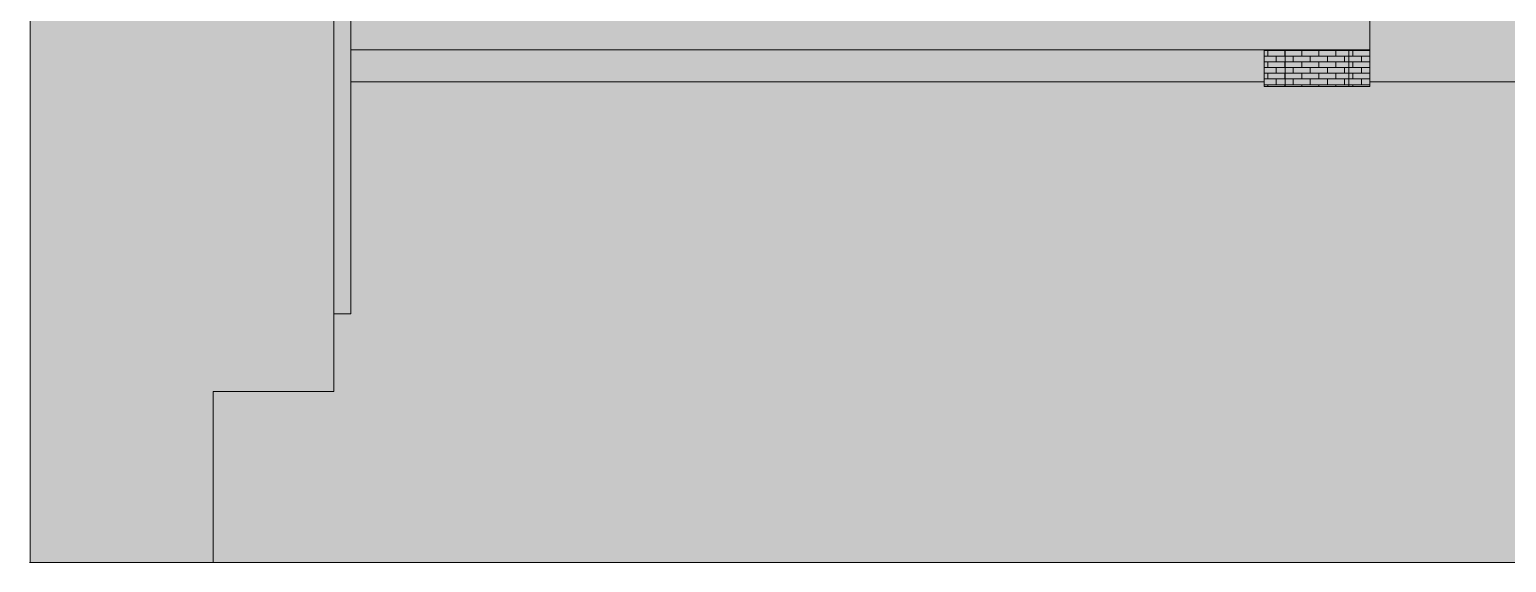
# Model space of a CAD drawing. Header units: metres. Extents: x -111189 to -108577, y -72951 to -72647.
# Drawn here: x -108830.1 to -108812.51, y -72951.18 to -72944.84 of the extents above; entities that cross this region are included whole.
import ezdxf

# ---------------------------------------------------------------- set-up
doc = ezdxf.new("R2010")
doc.units = ezdxf.units.M
doc.header["$MEASUREMENT"] = 0
for name, color, linetype in [('00 - DESENHO 2D', 7, 'Continuous'), ('01 - TERRENO PROPOSTO', 7, 'Continuous'), ('02 - ESTRADAS', 7, 'Continuous'), ('02 - PASSEIOS', 7, 'Continuous'), ('07 - MUROS', 7, 'Continuous')]:
    doc.layers.add(name, color=color, linetype=linetype)
pattern_1 = [(180, (-108791.8796, -72941.9624), (0, 0.6), []), (90, (-108791.8796, -72941.96242), (0.233942, 0), [])]

# ---------------------------------------------------------------- blocks, each defined once
blk = doc.blocks.new('Corte Elem_1501_1', base_point=(-108649.912, -72941.962))
at = {"layer": '07 - MUROS', "color": 251, "linetype": 'Continuous', "lineweight": 13}
for p, q in [((-108826.275, -72945.462), (-108815.478, -72945.462)), ((-108815.478, -72945.462), (-108815.399, -72945.462)), ((-108814.142, -72945.462), (-108809.401, -72945.462))]:
    blk.add_line(p, q, dxfattribs=at)
blk = doc.blocks.new('Corte Elem_1502_1', base_point=(-108649.912, -72941.962))
at = {"layer": '02 - ESTRADAS', "color": 251, "linetype": 'Continuous', "lineweight": 13}
for p, q in [((-108829.952, -72944.114), (-108830.102, -72944.101)), ((-108829.898, -72944.118), (-108829.952, -72944.114))]:
    blk.add_line(p, q, dxfattribs=at)
at = {"layer": '02 - ESTRADAS', "color": 7, "linetype": 'Continuous', "lineweight": 13}
for p, q in [((-108828.181, -72944.252), (-108829.898, -72944.118)), ((-108830.102, -72944.252), (-108828.181, -72944.252)), ((-108827.915, -72944.269), (-108828.181, -72944.252))]:
    blk.add_line(p, q, dxfattribs=at)
at = {"layer": '02 - ESTRADAS', "color": 7, "linetype": 'Continuous', "lineweight": 20}
for p, q in [((-108827.915, -72949.148), (-108827.915, -72951.183)), ((-108827.915, -72951.183), (-108830.102, -72951.183))]:
    blk.add_line(p, q, dxfattribs=at)
at = {"layer": '02 - ESTRADAS', "color": 7, "linetype": 'Continuous', "lineweight": 20, "flags": 128}
blk.add_lwpolyline([(-108830.102, -72944.264), (-108829.71, -72944.265), (-108827.915, -72944.269)], dxfattribs=at)
blk = doc.blocks.new('Corte Elem_1503_1', base_point=(-108649.912, -72941.962))
at = {"layer": '02 - PASSEIOS', "linetype": 'Continuous', "lineweight": 13}
h = blk.add_hatch(dxfattribs=at)
h.set_pattern_fill('GRID_60X120_0001', color=251, style=0, pattern_type=2)
h.set_pattern_definition(pattern_1)
h.paths.add_polyline_path([(-108830.102, -72944.101), (-108829.952, -72944.114), (-108829.898, -72944.118), (-108829.898, -72943.965), (-108830.102, -72943.949)])
h = blk.add_hatch(dxfattribs=at)
h.set_pattern_fill('GRID_60X120_0001', style=0, pattern_type=2)
h.set_pattern_definition(pattern_1)
h.paths.add_polyline_path([(-108829.898, -72943.965), (-108829.898, -72944.118), (-108828.181, -72944.252), (-108827.915, -72944.269), (-108827.915, -72944.119), (-108828.181, -72944.102)])
h = blk.add_hatch(dxfattribs=at)
h.set_pattern_fill('DOTS_0001', color=251, style=0, pattern_type=2)
h.set_pattern_definition([(360, (-108649.912126, -72941.96242), (0.021783658, 0.043567315), [0, -0.043567315])])
h.paths.add_polyline_path([(-108826.527, -72944.12), (-108826.527, -72944.12), (-108826.479, -72944.123), (-108826.479, -72944.123)])
at = {"layer": '02 - PASSEIOS', "color": 251, "linetype": 'Continuous', "lineweight": 13}
for p, q in [((-108830.102, -72943.899), (-108830.022, -72943.899)), ((-108830.102, -72943.922), (-108829.032, -72943.922)), ((-108830.102, -72943.949), (-108829.898, -72943.965)), ((-108829.269, -72943.922), (-108830.022, -72943.899)), ((-108829.028, -72943.923), (-108829.032, -72943.922))]:
    blk.add_line(p, q, dxfattribs=at)
at = {"layer": '02 - PASSEIOS', "color": 7, "linetype": 'Continuous', "lineweight": 13}
for p, q in [((-108829.898, -72943.965), (-108828.181, -72944.102)), ((-108828.181, -72944.102), (-108827.915, -72944.119)), ((-108826.479, -72944.123), (-108826.798, -72944.102))]:
    blk.add_line(p, q, dxfattribs=at)
at = {"layer": '02 - PASSEIOS', "color": 7, "linetype": 'Continuous', "lineweight": 20}
for p, q in [((-108827.915, -72944.119), (-108827.915, -72944.269)), ((-108826.479, -72944.123), (-108826.479, -72949.148)), ((-108826.479, -72949.148), (-108827.915, -72949.148))]:
    blk.add_line(p, q, dxfattribs=at)
at = {"layer": '02 - PASSEIOS', "color": 7, "linetype": 'Continuous', "lineweight": 20, "flags": 128}
blk.add_lwpolyline([(-108827.915, -72944.119), (-108827.063, -72944.121), (-108826.479, -72944.123)], dxfattribs=at)
blk = doc.blocks.new('Corte Elem_1512_1', base_point=(-108649.912, -72941.962))
at = {"layer": '07 - MUROS', "color": 251, "linetype": 'Continuous', "lineweight": 13}
for p, q in [((-108828.832, -72942.726), (-108829.028, -72942.729)), ((-108828.448, -72942.772), (-108829.028, -72942.729)), ((-108829.028, -72942.729), (-108829.028, -72943.923)), ((-108828.832, -72942.726), (-108828.244, -72942.771))]:
    blk.add_line(p, q, dxfattribs=at)
at = {"layer": '07 - MUROS', "color": 7, "linetype": 'Continuous', "lineweight": 13}
for p, q in [((-108826.479, -72942.921), (-108828.448, -72942.772)), ((-108828.244, -72942.771), (-108826.275, -72942.92))]:
    blk.add_line(p, q, dxfattribs=at)
at = {"layer": '07 - MUROS', "color": 7, "linetype": 'Continuous', "lineweight": 20}
for p, q in [((-108826.479, -72942.921), (-108826.479, -72948.225)), ((-108826.275, -72942.92), (-108826.275, -72948.225)), ((-108826.275, -72948.225), (-108826.479, -72948.225))]:
    blk.add_line(p, q, dxfattribs=at)
at = {"layer": '07 - MUROS', "color": 7, "linetype": 'Continuous', "lineweight": 20, "flags": 128}
blk.add_lwpolyline([(-108826.275, -72942.92), (-108826.453, -72942.92), (-108826.479, -72942.921)], dxfattribs=at)
blk = doc.blocks.new('*X2218', base_point=(-108649.912, -72941.962))
at = {"color": 254, "linetype": 'Continuous', "lineweight": 13}
for p, q in [((-108814.392, -72945.09), (-108814.342, -72945.09)), ((-108814.392, -72945.158), (-108814.342, -72945.158)), ((-108814.392, -72945.226), (-108814.342, -72945.226)), ((-108814.342, -72945.09), (-108814.142, -72945.09)), ((-108814.342, -72945.158), (-108814.342, -72945.09)), ((-108814.342, -72945.158), (-108814.142, -72945.158)), ((-108814.342, -72945.226), (-108814.142, -72945.226)), ((-108814.342, -72945.294), (-108814.342, -72945.226)), ((-108814.241, -72945.082), (-108814.241, -72945.09)), ((-108814.241, -72945.158), (-108814.241, -72945.226)), ((-108814.392, -72945.294), (-108814.342, -72945.294)), ((-108814.392, -72945.362), (-108814.342, -72945.362)), ((-108814.342, -72945.294), (-108814.142, -72945.294)), ((-108814.342, -72945.362), (-108814.142, -72945.362)), ((-108814.342, -72945.43), (-108814.342, -72945.362)), ((-108814.241, -72945.294), (-108814.241, -72945.362)), ((-108814.392, -72945.43), (-108814.342, -72945.43)), ((-108814.392, -72945.498), (-108814.342, -72945.498)), ((-108814.342, -72945.43), (-108814.142, -72945.43)), ((-108814.342, -72945.498), (-108814.142, -72945.498)), ((-108814.342, -72945.518), (-108814.342, -72945.498)), ((-108814.241, -72945.43), (-108814.241, -72945.498))]:
    blk.add_line(p, q, dxfattribs=at)
blk = doc.blocks.new('Corte Elem_1520_1', base_point=(-108649.912, -72941.962))
at = {"color": 251, "linetype": 'Continuous', "lineweight": 13}
for p, q in [((-108814.392, -72945.518), (-108814.392, -72945.082)), ((-108814.142, -72945.082), (-108814.142, -72945.518)), ((-108814.142, -72945.518), (-108814.392, -72945.518))]:
    blk.add_line(p, q, dxfattribs=at)
at = {"lineweight": 0}
blk.add_blockref('*X2218', (-108649.912, -72941.962), dxfattribs=at)
blk = doc.blocks.new('Corte Elem_1690_1', base_point=(-108649.912, -72941.962))
at = {"layer": '01 - TERRENO PROPOSTO', "color": 7, "linetype": 'Continuous', "lineweight": 20}
for p, q in [((-108814.142, -72943.234), (-108814.142, -72945.082)), ((-108826.275, -72944.182), (-108826.275, -72945.082)), ((-108814.142, -72945.082), (-108826.275, -72945.082))]:
    blk.add_line(p, q, dxfattribs=at)
blk = doc.blocks.new('*X2406', base_point=(-108649.912, -72941.962))
at = {"color": 254, "linetype": 'Continuous', "lineweight": 13}
for p, q in [((-108815.149, -72945.09), (-108814.951, -72945.09)), ((-108815.149, -72945.158), (-108814.951, -72945.158)), ((-108815.149, -72945.226), (-108814.951, -72945.226)), ((-108815.053, -72945.082), (-108815.053, -72945.09)), ((-108815.053, -72945.158), (-108815.053, -72945.226)), ((-108814.951, -72945.09), (-108814.748, -72945.09)), ((-108814.951, -72945.158), (-108814.951, -72945.09)), ((-108814.951, -72945.158), (-108814.748, -72945.158)), ((-108814.951, -72945.226), (-108814.748, -72945.226)), ((-108814.951, -72945.294), (-108814.951, -72945.226)), ((-108814.85, -72945.082), (-108814.85, -72945.09)), ((-108814.85, -72945.158), (-108814.85, -72945.226)), ((-108814.748, -72945.09), (-108814.545, -72945.09)), ((-108814.748, -72945.158), (-108814.748, -72945.09)), ((-108814.748, -72945.158), (-108814.545, -72945.158)), ((-108814.748, -72945.226), (-108814.545, -72945.226)), ((-108814.748, -72945.294), (-108814.748, -72945.226)), ((-108814.647, -72945.082), (-108814.647, -72945.09)), ((-108814.647, -72945.158), (-108814.647, -72945.226)), ((-108814.545, -72945.09), (-108814.392, -72945.09)), ((-108814.545, -72945.158), (-108814.545, -72945.09)), ((-108814.545, -72945.158), (-108814.392, -72945.158)), ((-108814.545, -72945.226), (-108814.392, -72945.226)), ((-108814.545, -72945.294), (-108814.545, -72945.226)), ((-108814.444, -72945.082), (-108814.444, -72945.09)), ((-108814.444, -72945.158), (-108814.444, -72945.226)), ((-108815.149, -72945.294), (-108814.951, -72945.294)), ((-108815.149, -72945.362), (-108814.951, -72945.362)), ((-108815.053, -72945.294), (-108815.053, -72945.362)), ((-108814.951, -72945.294), (-108814.748, -72945.294)), ((-108814.951, -72945.362), (-108814.748, -72945.362)), ((-108814.951, -72945.43), (-108814.951, -72945.362)), ((-108814.85, -72945.294), (-108814.85, -72945.362)), ((-108814.748, -72945.294), (-108814.545, -72945.294)), ((-108814.748, -72945.362), (-108814.545, -72945.362)), ((-108814.748, -72945.43), (-108814.748, -72945.362)), ((-108814.647, -72945.294), (-108814.647, -72945.362)), ((-108814.545, -72945.294), (-108814.392, -72945.294)), ((-108814.545, -72945.362), (-108814.392, -72945.362)), ((-108814.545, -72945.43), (-108814.545, -72945.362)), ((-108814.444, -72945.294), (-108814.444, -72945.362)), ((-108815.149, -72945.43), (-108814.951, -72945.43)), ((-108815.149, -72945.498), (-108814.951, -72945.498)), ((-108815.053, -72945.43), (-108815.053, -72945.498)), ((-108814.951, -72945.43), (-108814.748, -72945.43)), ((-108814.951, -72945.498), (-108814.748, -72945.498)), ((-108814.951, -72945.518), (-108814.951, -72945.498)), ((-108814.85, -72945.43), (-108814.85, -72945.498)), ((-108814.748, -72945.43), (-108814.545, -72945.43)), ((-108814.748, -72945.498), (-108814.545, -72945.498)), ((-108814.748, -72945.518), (-108814.748, -72945.498)), ((-108814.647, -72945.43), (-108814.647, -72945.498)), ((-108814.545, -72945.43), (-108814.392, -72945.43)), ((-108814.545, -72945.498), (-108814.392, -72945.498)), ((-108814.545, -72945.518), (-108814.545, -72945.498)), ((-108814.444, -72945.43), (-108814.444, -72945.498))]:
    blk.add_line(p, q, dxfattribs=at)
blk = doc.blocks.new('Corte Elem_1707_1', base_point=(-108649.912, -72941.962))
at = {"color": 251, "linetype": 'Continuous', "lineweight": 13}
blk.add_line((-108814.392, -72945.518), (-108815.149, -72945.518), dxfattribs=at)
at = {"lineweight": 0}
blk.add_blockref('*X2406', (-108649.912, -72941.962), dxfattribs=at)
blk = doc.blocks.new('*X2455', base_point=(-108649.912, -72941.962))
at = {"color": 254, "linetype": 'Continuous', "lineweight": 13}
for p, q in [((-108815.357, -72945.09), (-108815.399, -72945.09)), ((-108815.357, -72945.158), (-108815.399, -72945.158)), ((-108815.357, -72945.226), (-108815.399, -72945.226)), ((-108815.154, -72945.09), (-108815.357, -72945.09)), ((-108815.357, -72945.158), (-108815.357, -72945.09)), ((-108815.154, -72945.158), (-108815.357, -72945.158)), ((-108815.154, -72945.226), (-108815.357, -72945.226)), ((-108815.357, -72945.294), (-108815.357, -72945.226)), ((-108815.256, -72945.082), (-108815.256, -72945.09)), ((-108815.256, -72945.158), (-108815.256, -72945.226)), ((-108815.149, -72945.09), (-108815.154, -72945.09)), ((-108815.154, -72945.158), (-108815.154, -72945.09)), ((-108815.149, -72945.158), (-108815.154, -72945.158)), ((-108815.149, -72945.226), (-108815.154, -72945.226)), ((-108815.154, -72945.294), (-108815.154, -72945.226)), ((-108815.357, -72945.294), (-108815.399, -72945.294)), ((-108815.357, -72945.362), (-108815.399, -72945.362)), ((-108815.154, -72945.294), (-108815.357, -72945.294)), ((-108815.154, -72945.362), (-108815.357, -72945.362)), ((-108815.357, -72945.43), (-108815.357, -72945.362)), ((-108815.256, -72945.294), (-108815.256, -72945.362)), ((-108815.149, -72945.294), (-108815.154, -72945.294)), ((-108815.149, -72945.362), (-108815.154, -72945.362)), ((-108815.154, -72945.43), (-108815.154, -72945.362)), ((-108815.357, -72945.43), (-108815.399, -72945.43)), ((-108815.357, -72945.498), (-108815.399, -72945.498)), ((-108815.154, -72945.43), (-108815.357, -72945.43)), ((-108815.154, -72945.498), (-108815.357, -72945.498)), ((-108815.357, -72945.518), (-108815.357, -72945.498)), ((-108815.256, -72945.43), (-108815.256, -72945.498)), ((-108815.149, -72945.43), (-108815.154, -72945.43)), ((-108815.149, -72945.498), (-108815.154, -72945.498)), ((-108815.154, -72945.518), (-108815.154, -72945.498))]:
    blk.add_line(p, q, dxfattribs=at)
blk = doc.blocks.new('Corte Elem_1753_1', base_point=(-108649.912, -72941.962))
at = {"color": 251, "linetype": 'Continuous', "lineweight": 13}
for p, q in [((-108815.399, -72945.518), (-108815.399, -72945.082)), ((-108815.149, -72945.082), (-108815.149, -72945.518)), ((-108815.149, -72945.518), (-108815.399, -72945.518))]:
    blk.add_line(p, q, dxfattribs=at)
at = {"lineweight": 0}
blk.add_blockref('*X2455', (-108649.912, -72941.962), dxfattribs=at)

msp = doc.modelspace()

# ---------------------------------------------------------------- hatches: boundary and pattern name
at = {"layer": '00 - DESENHO 2D', "linetype": 'Continuous', "lineweight": 13}
msp.add_hatch(color=251, dxfattribs=at).paths.add_polyline_path([(-108830.096, -72944.253), (-108829.656, -72944.252), (-108829.134, -72944.252), (-108828.631, -72944.267), (-108828.054, -72944.26), (-108827.907, -72944.26), (-108827.907, -72944.119), (-108826.471, -72944.119), (-108826.471, -72942.927), (-108826.267, -72942.927), (-108826.267, -72944.191), (-108826.112, -72944.181), (-108824.716, -72944.047), (-108823.289, -72943.923), (-108821.429, -72943.749), (-108820.217, -72943.648), (-108818.902, -72943.556), (-108817.608, -72943.451), (-108816.407, -72943.367), (-108815.331, -72943.299), (-108814.916, -72943.269), (-108814.134, -72943.122), (-108814.134, -72942.836), (-108809.342, -72942.834), (-108809.343, -72940.413), (-108811.283, -72940.414), (-108811.284, -72940.118), (-108811.09, -72940.118), (-108811.09, -72940.214), (-108809.335, -72940.213), (-108809.334, -72940.116), (-108809.122, -72940.116), (-108809.126, -72942.834), (-108808.597, -72942.813), (-108808.597, -72951.183), (-108829.944, -72951.183), (-108830.096, -72951.183)])

# ---------------------------------------------------------------- linework, layer by layer
at = {"layer": '00 - DESENHO 2D', "color": 7, "linetype": 'Continuous', "lineweight": 13, "flags": 128}
msp.add_lwpolyline([(-108808.597, -72951.183), (-108829.944, -72951.183), (-108830.096, -72951.183), (-108830.096, -72944.253)], dxfattribs=at)

# ---------------------------------------------------------------- block references
at = {"lineweight": 0}
for name in ['Corte Elem_1753_1', 'Corte Elem_1707_1', 'Corte Elem_1520_1']:
    msp.add_blockref(name, (-108649.912, -72941.962), dxfattribs=at)
at = {"layer": '01 - TERRENO PROPOSTO', "lineweight": 0}
msp.add_blockref('Corte Elem_1690_1', (-108649.912, -72941.962), dxfattribs=at)
at = {"layer": '02 - ESTRADAS', "lineweight": 0}
msp.add_blockref('Corte Elem_1502_1', (-108649.912, -72941.962), dxfattribs=at)
at = {"layer": '02 - PASSEIOS', "lineweight": 0}
msp.add_blockref('Corte Elem_1503_1', (-108649.912, -72941.962), dxfattribs=at)
at = {"layer": '07 - MUROS', "lineweight": 0}
for name in ['Corte Elem_1501_1', 'Corte Elem_1512_1']:
    msp.add_blockref(name, (-108649.912, -72941.962), dxfattribs=at)

doc.saveas('drawing.dxf')
